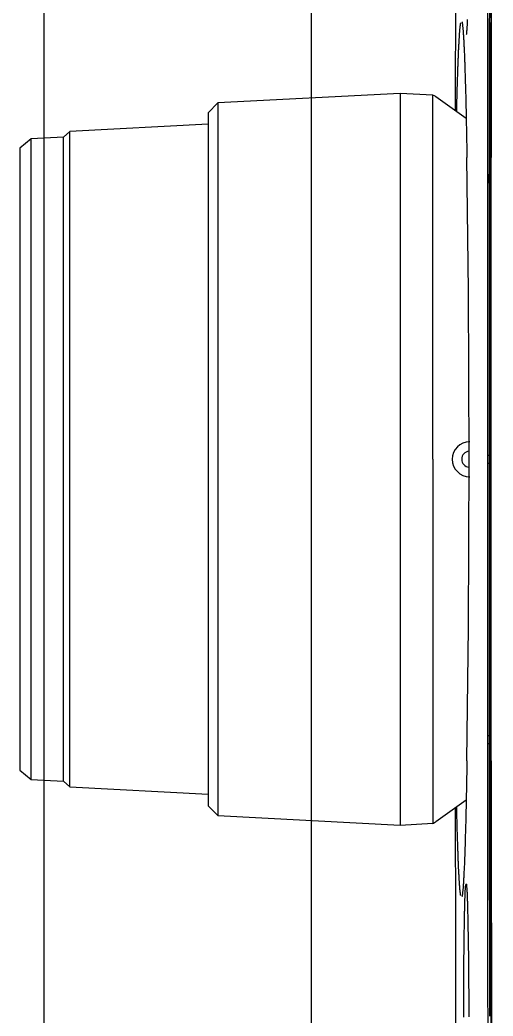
# Model space of a CAD drawing. Extents: x 58467 to 79089, y -33726 to -17391.
# Drawn here: x 76723.77 to 76729.69, y -20400.72 to -20388.25 of the extents above; entities that cross this region are included whole.
import ezdxf

# ---------------------------------------------------------------- set-up
doc = ezdxf.new("R2010")
doc.units = 0
doc.header["$LTSCALE"] = 100
doc.layers.add('PROSISTEM Güney TÜRKOĞLU', color=7, linetype='Continuous')

# ---------------------------------------------------------------- blocks, each defined once
blk = doc.blocks.new('A$C689D2506')
at = {"layer": 'PROSISTEM Güney TÜRKOĞLU', "color": 30, "linetype": 'Continuous'}
for p, q in [((29.35, 6.717), (20.75, 6.717)), ((20.75, 6.713), (29.35, 6.713)), ((29.35, 6.709), (20.75, 6.709)), ((20.75, 6.689), (20.99, 6.689)), ((20.99, 6.709), (20.99, 6.689)), ((20.99, 6.669), (20.99, 6.689)), ((20.99, 6.689), (21.11, 6.689)), ((21.11, 6.709), (21.11, 6.689)), ((21.11, 6.689), (21.11, 6.669)), ((21.11, 6.689), (24.99, 6.689)), ((24.99, 6.709), (24.99, 6.689)), ((24.99, 6.669), (24.99, 6.689)), ((24.99, 6.689), (25.11, 6.689)), ((25.11, 6.709), (25.11, 6.689)), ((25.11, 6.689), (25.11, 6.669)), ((25.11, 6.689), (28.99, 6.689)), ((28.99, 6.709), (28.99, 6.689)), ((28.99, 6.669), (28.99, 6.689)), ((28.99, 6.689), (29.11, 6.689)), ((29.11, 6.709), (29.11, 6.689)), ((29.11, 6.689), (29.11, 6.669)), ((29.11, 6.689), (29.35, 6.689)), ((20.75, 6.663), (29.35, 6.663)), ((20.99, 6.669), (21.11, 6.669)), ((25.11, 6.669), (24.99, 6.669)), ((29.11, 6.669), (28.99, 6.669)), ((20.192, 6.36), (19.882, 5.929)), ((30.218, 5.929), (29.908, 6.36)), ((32.121, 6.208), (32.137, 6.208)), ((19.858, 5.884), (19.833, 5.418)), ((25.05, 5.884), (19.858, 5.884)), ((25.05, 5.884), (30.242, 5.884)), ((30.267, 5.418), (30.242, 5.884)), ((19.833, 5.418), (30.267, 5.418)), ((19.833, 5.418), (19.969, 2.82)), ((30.131, 2.82), (30.267, 5.418)), ((19.969, 2.82), (25.05, 2.82)), ((19.969, 2.82), (20.109, 2.681)), ((25.05, 2.82), (30.131, 2.82)), ((29.991, 2.681), (30.131, 2.82)), ((20.109, 2.681), (25.05, 2.681)), ((20.274, 2.681), (20.377, 0.71)), ((25.05, 2.681), (29.991, 2.681)), ((29.723, 0.71), (29.826, 2.681)), ((29.723, 0.71), (20.377, 0.71)), ((20.377, 0.71), (20.457, 0.621)), ((29.643, 0.621), (20.457, 0.621)), ((20.457, 0.621), (20.481, 0.161)), ((29.619, 0.161), (29.643, 0.621)), ((29.643, 0.621), (29.723, 0.71)), ((29.619, 0.161), (20.481, 0.161)), ((20.481, 0.161), (20.615, 0)), ((29.485, 0), (29.619, 0.161)), ((20.615, 0), (29.485, 0))]:
    blk.add_line(p, q, dxfattribs=at)
for points in [[(18.778, 6.375), (18.791, 6.375), (18.803, 6.375), (18.815, 6.374), (18.827, 6.374), (18.838, 6.373), (18.849, 6.373), (18.859, 6.372), (18.869, 6.372), (18.879, 6.371), (18.888, 6.371), (18.897, 6.37), (18.906, 6.37), (18.914, 6.369), (18.922, 6.369), (18.93, 6.368), (18.937, 6.368), (18.943, 6.367), (18.95, 6.367), (18.956, 6.366), (18.961, 6.366), (18.967, 6.365), (18.972, 6.365), (18.976, 6.364), (18.98, 6.364), (18.984, 6.363), (18.987, 6.363), (18.99, 6.363), (18.993, 6.362)], [(29.35, 6.371), (27.446, 6.392), (25.05, 6.401), (22.654, 6.392), (20.75, 6.371)], [(31.106, 6.362), (31.109, 6.362), (31.111, 6.363), (31.114, 6.363), (31.118, 6.364), (31.122, 6.364), (31.126, 6.365), (31.131, 6.365), (31.136, 6.366), (31.141, 6.366), (31.147, 6.367), (31.153, 6.367), (31.16, 6.368), (31.167, 6.368), (31.174, 6.369), (31.182, 6.369), (31.19, 6.37), (31.198, 6.37), (31.207, 6.371), (31.216, 6.371), (31.226, 6.372), (31.236, 6.372), (31.246, 6.372), (31.257, 6.373), (31.268, 6.373), (31.279, 6.374), (31.291, 6.374), (31.303, 6.375), (31.316, 6.375), (31.329, 6.376), (31.342, 6.376), (31.356, 6.377), (31.37, 6.377), (31.384, 6.377), (31.399, 6.378), (31.414, 6.378), (31.429, 6.379), (31.444, 6.379), (31.46, 6.38), (31.477, 6.38), (31.493, 6.381), (31.51, 6.381), (31.527, 6.381), (31.545, 6.382), (31.563, 6.382), (31.581, 6.383), (31.599, 6.383), (31.618, 6.383), (31.637, 6.384), (31.656, 6.384), (31.676, 6.385), (31.695, 6.385), (31.715, 6.385), (31.736, 6.386), (31.756, 6.386), (31.777, 6.386), (31.798, 6.387), (31.82, 6.387), (31.841, 6.387), (31.863, 6.388), (31.885, 6.388), (31.908, 6.388), (31.93, 6.389), (31.953, 6.389), (31.976, 6.389), (32, 6.39), (32.023, 6.39), (32.047, 6.39), (32.071, 6.391), (32.095, 6.391), (32.12, 6.391), (32.144, 6.392), (32.169, 6.392), (32.194, 6.392), (32.219, 6.392), (32.244, 6.393), (32.269, 6.393), (32.295, 6.393), (32.321, 6.393), (32.347, 6.394), (32.373, 6.394), (32.399, 6.394), (32.425, 6.394), (32.451, 6.394), (32.478, 6.395), (32.505, 6.395), (32.532, 6.395), (32.559, 6.395), (32.586, 6.395), (32.613, 6.396), (32.641, 6.396), (32.668, 6.396), (32.696, 6.396), (32.723, 6.396), (32.751, 6.396), (32.779, 6.397), (32.807, 6.397), (32.835, 6.397), (32.863, 6.397), (32.891, 6.397), (32.919, 6.397), (32.947, 6.397), (32.975, 6.397), (33.003, 6.398)], [(18.814, 6.3), (18.817, 6.301), (18.821, 6.302), (18.825, 6.303), (18.829, 6.303), (18.834, 6.304), (18.838, 6.305), (18.844, 6.306), (18.849, 6.307), (18.855, 6.307), (18.861, 6.308), (18.867, 6.309), (18.874, 6.31), (18.881, 6.31), (18.889, 6.311), (18.896, 6.312), (18.904, 6.313), (18.913, 6.313), (18.921, 6.314), (18.93, 6.315), (18.94, 6.316), (18.949, 6.316), (18.959, 6.317), (18.969, 6.318), (18.98, 6.319), (18.991, 6.319), (19.002, 6.32), (19.013, 6.321), (19.025, 6.322), (19.037, 6.322), (19.05, 6.323), (19.062, 6.324), (19.075, 6.325), (19.088, 6.325), (19.102, 6.326), (19.116, 6.327), (19.13, 6.327), (19.144, 6.328), (19.159, 6.329), (19.174, 6.33), (19.189, 6.33), (19.205, 6.331), (19.221, 6.332), (19.237, 6.332), (19.253, 6.333), (19.27, 6.334), (19.287, 6.335), (19.304, 6.335), (19.322, 6.336), (19.34, 6.337), (19.358, 6.337), (19.377, 6.338), (19.395, 6.339), (19.414, 6.339), (19.434, 6.34), (19.453, 6.341), (19.473, 6.341), (19.494, 6.342), (19.514, 6.343), (19.535, 6.343), (19.556, 6.344), (19.577, 6.345), (19.599, 6.345), (19.621, 6.346), (19.644, 6.347), (19.666, 6.347), (19.689, 6.348), (19.712, 6.349), (19.736, 6.349), (19.759, 6.35), (19.784, 6.351), (19.808, 6.351), (19.832, 6.352), (19.857, 6.353), (19.882, 6.353), (19.908, 6.354), (19.933, 6.355), (19.959, 6.355), (19.985, 6.356), (20.011, 6.356), (20.038, 6.357), (20.065, 6.358), (20.092, 6.358), (20.119, 6.359), (20.147, 6.359), (20.175, 6.36), (20.203, 6.361), (20.231, 6.361), (20.26, 6.362), (20.288, 6.362), (20.317, 6.363), (20.347, 6.364), (20.376, 6.364), (20.406, 6.365), (20.436, 6.365), (20.466, 6.366), (20.497, 6.366), (20.528, 6.367), (20.559, 6.368), (20.59, 6.368), (20.621, 6.369), (20.653, 6.369), (20.685, 6.37), (20.717, 6.37), (20.75, 6.371)], [(20.087, 6.225), (20.063, 6.226), (20.039, 6.227), (20.016, 6.227), (19.992, 6.228), (19.969, 6.228), (19.946, 6.229), (19.924, 6.229), (19.901, 6.23), (19.879, 6.231), (19.857, 6.231), (19.835, 6.232), (19.813, 6.232), (19.792, 6.233), (19.77, 6.234), (19.749, 6.234), (19.728, 6.235), (19.708, 6.235), (19.687, 6.236), (19.667, 6.237), (19.647, 6.237), (19.627, 6.238), (19.607, 6.238), (19.588, 6.239), (19.569, 6.24), (19.55, 6.24), (19.531, 6.241), (19.512, 6.242), (19.494, 6.242), (19.475, 6.243), (19.457, 6.243), (19.44, 6.244), (19.422, 6.245), (19.405, 6.245), (19.388, 6.246), (19.371, 6.247), (19.354, 6.247), (19.338, 6.248), (19.322, 6.249), (19.306, 6.249), (19.29, 6.25), (19.275, 6.251), (19.26, 6.251), (19.245, 6.252), (19.23, 6.253), (19.216, 6.253), (19.202, 6.254), (19.188, 6.254), (19.174, 6.255), (19.161, 6.256), (19.147, 6.256), (19.135, 6.257), (19.122, 6.258), (19.109, 6.258), (19.097, 6.259), (19.085, 6.26), (19.073, 6.26), (19.062, 6.261), (19.051, 6.262), (19.04, 6.263), (19.029, 6.263), (19.018, 6.264), (19.008, 6.265), (18.998, 6.265), (18.988, 6.266), (18.979, 6.267), (18.97, 6.267), (18.96, 6.268), (18.952, 6.269), (18.943, 6.269), (18.935, 6.27), (18.927, 6.271), (18.919, 6.271), (18.911, 6.272), (18.904, 6.273), (18.897, 6.273), (18.89, 6.274), (18.883, 6.275), (18.877, 6.276), (18.871, 6.276), (18.865, 6.277), (18.859, 6.278), (18.854, 6.278), (18.849, 6.279), (18.844, 6.28), (18.839, 6.28), (18.835, 6.281), (18.831, 6.282), (18.827, 6.282)], [(29.35, 6.371), (29.389, 6.37), (29.427, 6.37), (29.465, 6.369), (29.502, 6.368), (29.539, 6.368), (29.576, 6.367), (29.612, 6.366), (29.648, 6.366), (29.684, 6.365), (29.719, 6.364), (29.754, 6.364), (29.789, 6.363), (29.823, 6.362), (29.857, 6.362), (29.891, 6.361), (29.924, 6.36), (29.956, 6.359), (29.989, 6.359), (30.021, 6.358), (30.053, 6.357), (30.084, 6.357), (30.115, 6.356), (30.146, 6.355), (30.176, 6.354), (30.206, 6.354), (30.235, 6.353), (30.264, 6.352), (30.293, 6.351), (30.322, 6.351), (30.35, 6.35), (30.378, 6.349), (30.405, 6.348), (30.432, 6.348), (30.459, 6.347), (30.485, 6.346), (30.511, 6.345), (30.537, 6.344), (30.562, 6.344), (30.587, 6.343), (30.611, 6.342), (30.635, 6.341), (30.659, 6.34), (30.683, 6.34), (30.705, 6.339), (30.728, 6.338), (30.75, 6.337), (30.772, 6.336), (30.793, 6.335), (30.814, 6.335), (30.834, 6.334), (30.854, 6.333), (30.873, 6.332), (30.892, 6.331), (30.911, 6.33), (30.929, 6.329), (30.947, 6.329), (30.964, 6.328), (30.981, 6.327), (30.997, 6.326), (31.013, 6.325), (31.029, 6.324), (31.044, 6.323), (31.059, 6.323), (31.073, 6.322), (31.087, 6.321), (31.1, 6.32), (31.114, 6.319), (31.126, 6.318), (31.138, 6.317), (31.15, 6.316), (31.161, 6.316), (31.172, 6.315), (31.183, 6.314), (31.193, 6.313), (31.202, 6.312), (31.211, 6.311), (31.22, 6.31), (31.228, 6.309), (31.236, 6.308), (31.244, 6.307), (31.251, 6.307), (31.257, 6.306), (31.263, 6.305), (31.269, 6.304), (31.274, 6.303), (31.279, 6.302), (31.283, 6.301), (31.287, 6.3)], [(31.271, 6.282), (31.268, 6.282), (31.265, 6.281), (31.261, 6.28), (31.257, 6.28), (31.253, 6.279), (31.249, 6.279), (31.244, 6.278), (31.24, 6.277), (31.235, 6.277), (31.23, 6.276), (31.225, 6.276), (31.22, 6.275), (31.214, 6.275), (31.209, 6.274), (31.203, 6.273), (31.197, 6.273), (31.191, 6.272), (31.184, 6.272), (31.178, 6.271), (31.171, 6.27), (31.164, 6.27), (31.157, 6.269), (31.15, 6.269), (31.142, 6.268), (31.135, 6.268), (31.127, 6.267), (31.119, 6.266), (31.111, 6.266), (31.102, 6.265), (31.094, 6.265), (31.085, 6.264), (31.077, 6.264), (31.068, 6.263), (31.058, 6.262), (31.049, 6.262), (31.04, 6.261), (31.03, 6.261), (31.02, 6.26), (31.01, 6.26), (31, 6.259), (30.99, 6.258), (30.979, 6.258), (30.969, 6.257), (30.958, 6.257), (30.947, 6.256), (30.936, 6.256), (30.924, 6.255), (30.913, 6.255), (30.901, 6.254), (30.89, 6.253), (30.878, 6.253), (30.866, 6.252), (30.853, 6.252), (30.841, 6.251), (30.828, 6.251), (30.815, 6.25), (30.803, 6.25), (30.789, 6.249), (30.776, 6.248), (30.763, 6.248), (30.749, 6.247), (30.736, 6.247), (30.722, 6.246), (30.708, 6.246), (30.693, 6.245), (30.679, 6.245), (30.664, 6.244), (30.65, 6.244), (30.635, 6.243), (30.62, 6.243), (30.604, 6.242), (30.589, 6.242), (30.574, 6.241), (30.558, 6.24), (30.542, 6.24), (30.526, 6.239), (30.51, 6.239), (30.493, 6.238), (30.477, 6.238), (30.46, 6.237), (30.443, 6.237), (30.426, 6.236), (30.409, 6.236), (30.391, 6.235), (30.374, 6.235), (30.356, 6.234), (30.338, 6.234), (30.32, 6.233), (30.302, 6.233), (30.284, 6.232), (30.265, 6.232), (30.247, 6.231), (30.228, 6.231), (30.209, 6.23), (30.19, 6.23), (30.171, 6.229), (30.152, 6.229), (30.132, 6.228), (30.113, 6.228), (30.093, 6.227), (30.073, 6.227), (30.053, 6.226), (30.033, 6.226), (30.013, 6.225)], [(33.004, 6.326), (32.979, 6.326), (32.954, 6.326), (32.929, 6.326), (32.904, 6.326), (32.879, 6.326), (32.855, 6.326), (32.83, 6.326), (32.805, 6.326), (32.781, 6.326), (32.756, 6.326), (32.732, 6.326), (32.708, 6.326), (32.683, 6.326), (32.659, 6.326), (32.635, 6.327), (32.61, 6.327), (32.586, 6.327), (32.562, 6.327), (32.538, 6.327), (32.514, 6.327), (32.49, 6.327), (32.467, 6.327), (32.443, 6.327), (32.42, 6.327), (32.396, 6.327), (32.373, 6.328), (32.35, 6.328), (32.327, 6.328), (32.304, 6.328), (32.281, 6.328), (32.259, 6.328), (32.236, 6.328), (32.214, 6.329), (32.192, 6.329), (32.17, 6.329), (32.148, 6.329), (32.126, 6.329), (32.105, 6.33), (32.084, 6.33), (32.062, 6.33), (32.041, 6.33), (32.02, 6.33), (32, 6.331), (31.979, 6.331), (31.959, 6.331), (31.938, 6.331), (31.918, 6.331), (31.898, 6.332), (31.878, 6.332), (31.859, 6.332), (31.839, 6.332), (31.82, 6.333), (31.801, 6.333), (31.782, 6.333), (31.764, 6.333), (31.745, 6.334), (31.727, 6.334), (31.709, 6.334), (31.692, 6.335), (31.674, 6.335), (31.657, 6.335), (31.64, 6.335), (31.623, 6.336), (31.607, 6.336), (31.59, 6.336), (31.574, 6.337), (31.559, 6.337), (31.543, 6.337), (31.528, 6.338), (31.513, 6.338), (31.498, 6.338), (31.483, 6.339), (31.469, 6.339), (31.454, 6.339), (31.44, 6.34), (31.427, 6.34), (31.413, 6.34), (31.4, 6.341), (31.387, 6.341), (31.374, 6.341), (31.362, 6.342), (31.35, 6.342), (31.338, 6.343), (31.326, 6.343), (31.315, 6.343), (31.304, 6.344), (31.293, 6.344), (31.283, 6.344), (31.273, 6.345), (31.263, 6.345), (31.253, 6.346), (31.244, 6.346), (31.235, 6.346), (31.226, 6.347), (31.218, 6.347), (31.209, 6.348), (31.202, 6.348), (31.194, 6.348), (31.187, 6.349), (31.18, 6.349), (31.173, 6.35), (31.167, 6.35), (31.16, 6.35), (31.155, 6.351), (31.149, 6.351), (31.144, 6.352), (31.139, 6.352), (31.134, 6.353), (31.13, 6.353), (31.126, 6.353), (31.122, 6.354), (31.118, 6.354), (31.115, 6.355), (31.112, 6.355)]]:
    blk.add_lwpolyline(points, dxfattribs=at)
for centre, radius, start, end in [((20.75, 1806.205), 1799.542, 269.697604, 270), ((20.75, 1806.205), 1799.488, 269.697604, 270), ((20.75, 1806.205), 1799.492, 269.697604, 270), ((20.75, 1806.205), 1799.497, 269.697604, 270), ((20.75, 1806.205), 1799.516, 269.884104, 270), ((29.35, 1806.205), 1799.488, 270, 270.24736), ((29.35, 1806.205), 1799.492, 270, 270.247415), ((29.35, 1806.205), 1799.497, 270, 270.247556), ((29.35, 1806.205), 1799.516, 270, 270.115896), ((29.35, 1806.205), 1799.542, 270, 270.247527), ((25.05, 6.411), 0.25, 180, 270), ((25.05, 6.411), 0.115, 185.2803, 270), ((25.05, 6.411), 0.25, 270, 0), ((25.05, 6.411), 0.115, 270, 354.7197), ((20.75, 1806.205), 1800, 269.911782, 269.978694), ((29.35, 1806.205), 1800, 270.021306, 270.088218), ((29.35, 1806.206), 1800.001, 270.088721, 270.302379), ((20.044, 5.812), 0.2, 144.294, 158.8051), ((30.056, 5.812), 0.2, 21.1949, 35.706)]:
    blk.add_arc(centre, radius, start, end, dxfattribs=at)
blk = doc.blocks.new('A$C6307429C')
at = {"layer": 'PROSISTEM Güney TÜRKOĞLU', "color": 7, "linetype": 'Continuous'}
for p, q in [((41.2689, 1.9215), (41.5431, 36.0517)), ((43.6501, 1.9024), (43.9242, 36.0326))]:
    blk.add_line(p, q, dxfattribs=at)
blk = doc.blocks.new('A$C358F4982')
at = {"layer": 'PROSISTEM Güney TÜRKOĞLU'}
blk.add_blockref('A$C6307429C', (2.2481, 6.0652), dxfattribs=at)
blk = doc.blocks.new('A$C24637210')
at = {"layer": 'PROSISTEM Güney TÜRKOĞLU', "xscale": 1.6, "yscale": 1.6, "zscale": 1.6, "rotation": 0.4602147063127481}
blk.add_blockref('A$C358F4982', (0.005, -0.643), dxfattribs=at)
at = {"layer": 'PROSISTEM Güney TÜRKOĞLU', "rotation": 90}
blk.add_blockref('A$C689D2506', (73.677, 14.95), dxfattribs=at)
blk = doc.blocks.new('FRN35_A_R')
at = {"layer": 'PROSISTEM Güney TÜRKOĞLU', "xscale": 0.8777, "yscale": 0.8777, "zscale": 0.8777, "rotation": 270}
blk.add_blockref('A$C24637210', (90777.393, -1900.616), dxfattribs=at)

msp = doc.modelspace()

# ---------------------------------------------------------------- block references
at = {"rotation": 270}
msp.add_blockref('FRN35_A_R', (78689.051, 70418.755), dxfattribs=at)

doc.saveas('drawing.dxf')
